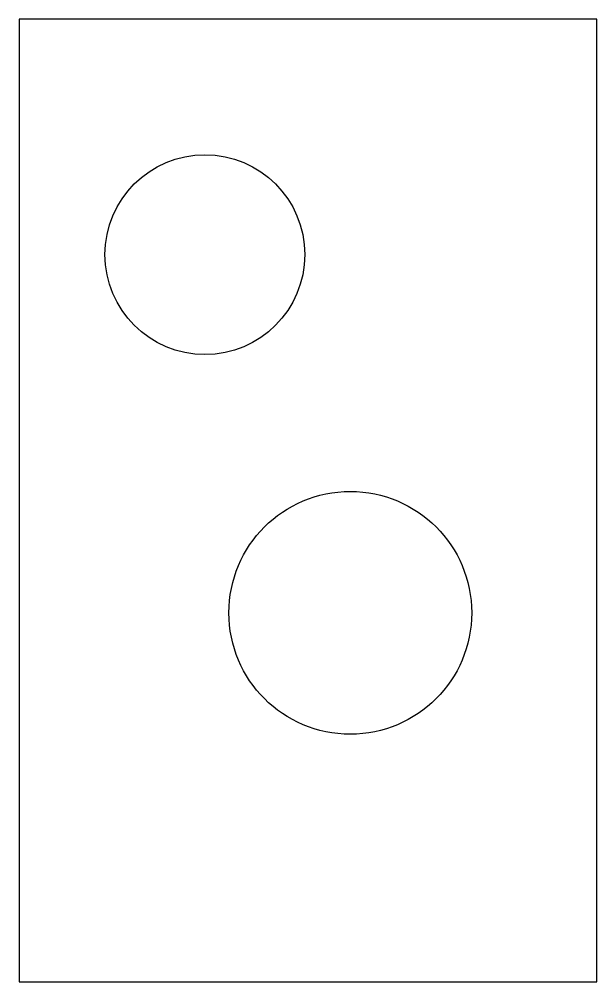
# Model space of a CAD drawing. Header units: millimetres. Extents: x 204 to 354, y 321 to 571.
import ezdxf

# ---------------------------------------------------------------- set-up
doc = ezdxf.new("R2010")
doc.units = ezdxf.units.MM

msp = doc.modelspace()

# ---------------------------------------------------------------- linework, layer by layer
for p, q in [((203.75, 571.1), (203.75, 321.1)), ((353.75, 571.1), (203.75, 571.1)), ((353.75, 321.1), (353.75, 571.1)), ((203.75, 321.1), (353.75, 321.1))]:
    msp.add_line(p, q)
for centre, radius in [((251.97, 509.97), 25.95), ((289.73, 416.93), 31.53)]:
    msp.add_circle(centre, radius)

doc.saveas('drawing.dxf')
